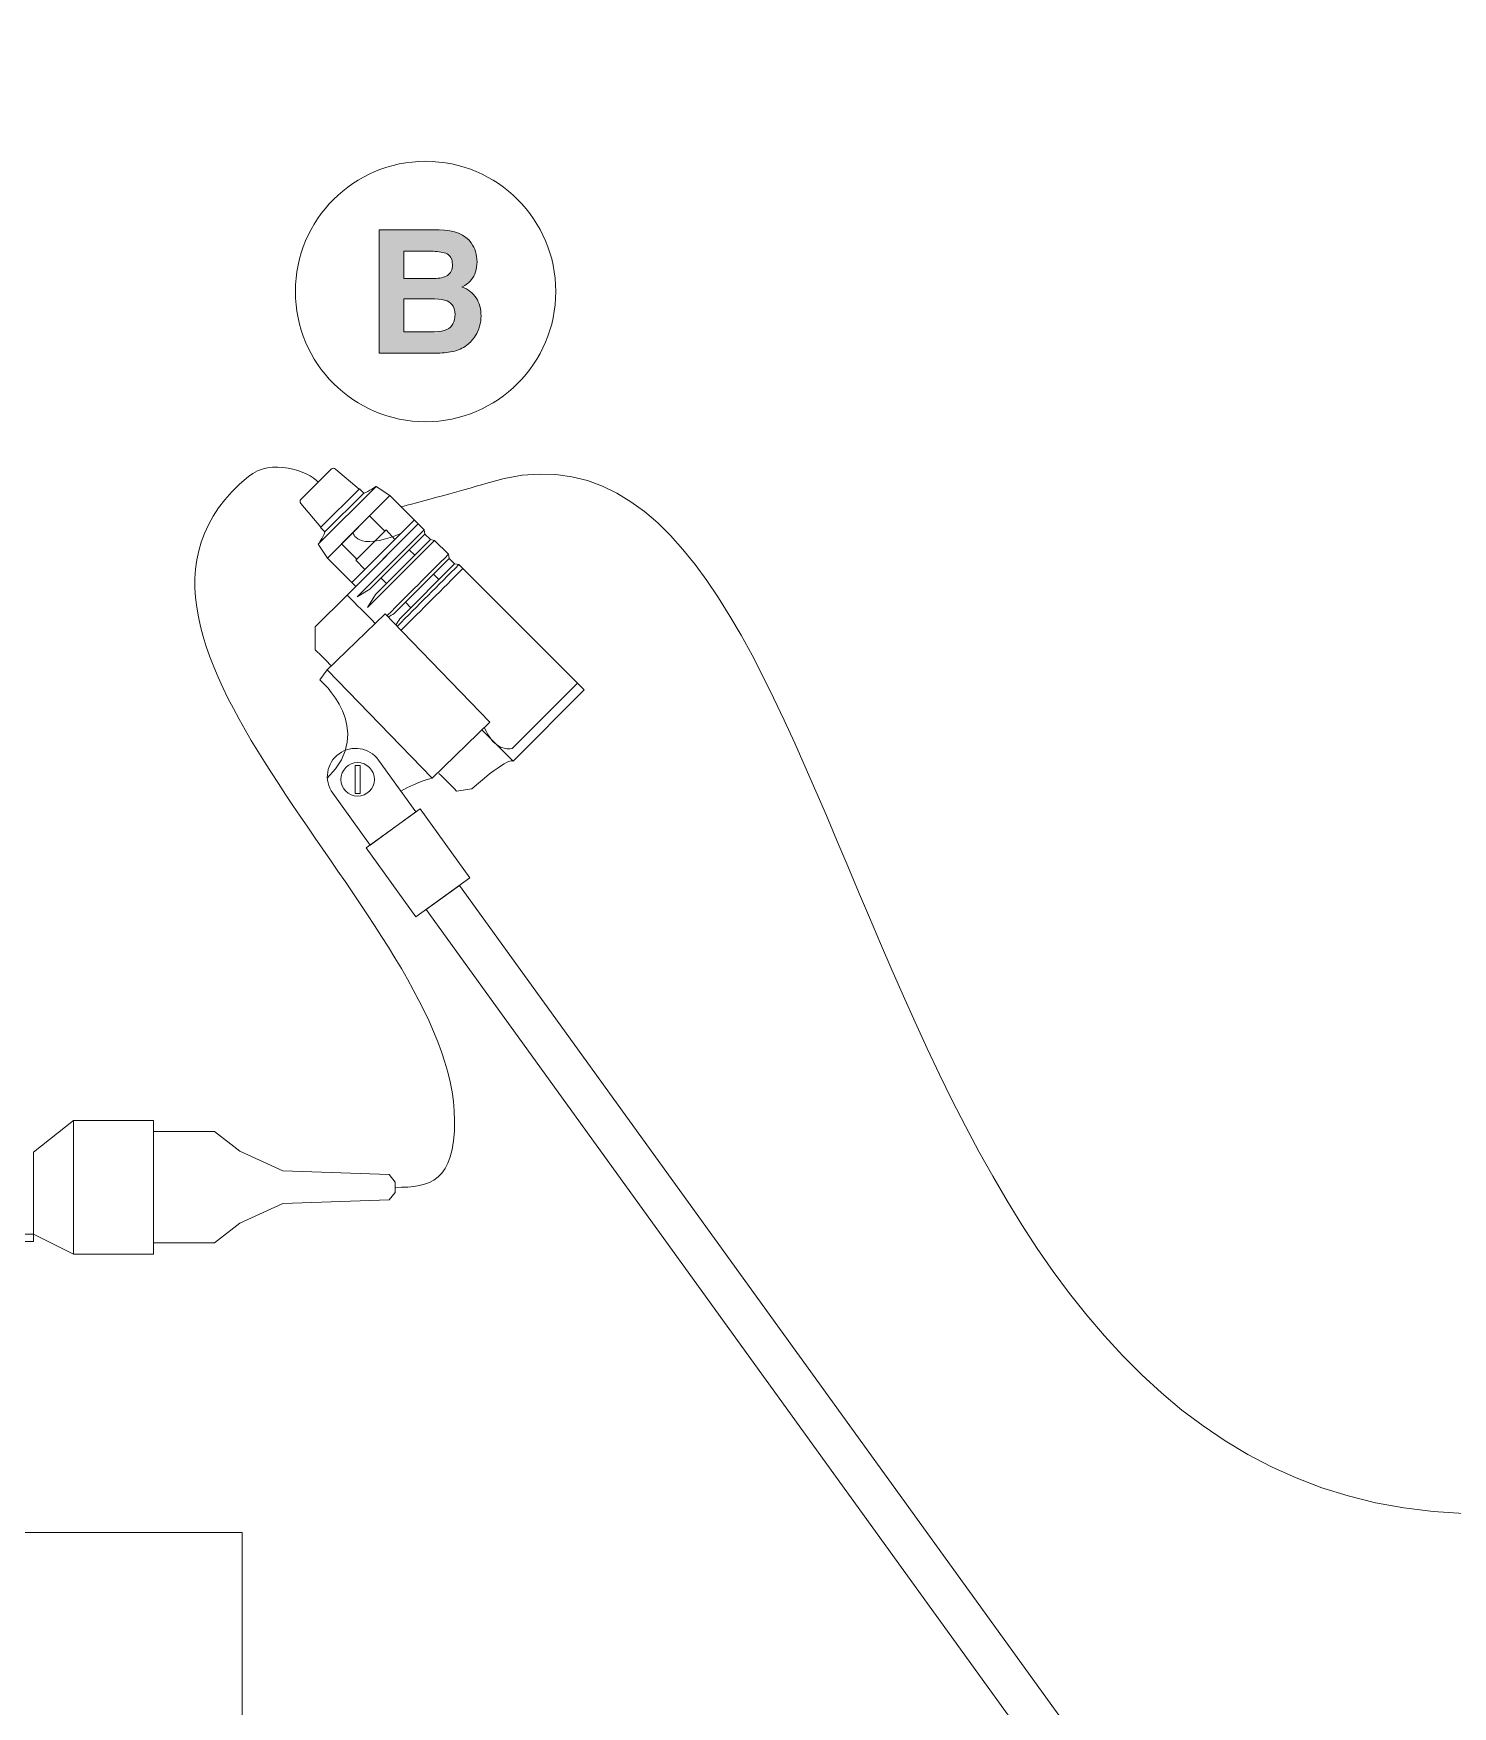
# Model space of a CAD drawing. Header units: centimetres. Extents: x 8.4 to 40.7, y 0 to 15.7.
# Drawn here: x 31.393 to 35.086, y 7.635 to 11.991 of the extents above; entities that cross this region are included whole.
import ezdxf

# ---------------------------------------------------------------- set-up
doc = ezdxf.new("R2010")
doc.units = ezdxf.units.CM
doc.header["$MEASUREMENT"] = 0
for name, color, linetype, lineweight in [('DIAGRAM', 7, 'Continuous', 0), ('labels', 7, 'Continuous', 0), ('tubing', 7, 'Continuous', 0)]:
    doc.layers.add(name, color=color, linetype=linetype, lineweight=lineweight)

msp = doc.modelspace()

# ---------------------------------------------------------------- hatches: boundary and pattern name
at = {"layer": 'labels', "true_color": 0x1e2f5e, "transparency": 33554687}
h = msp.add_hatch(color=169, dxfattribs=at)
h.dxf.hatch_style = 2
edge = h.paths.add_edge_path()
edge.add_spline(control_points=[(32.437, 11.2997), (32.437, 11.2997), (32.357, 11.2997), (32.357, 11.2997), (32.357, 11.2997), (32.357, 11.2142), (32.357, 11.2142), (32.357, 11.2142), (32.4359, 11.2142), (32.4359, 11.2142), (32.45, 11.2142), (32.4609, 11.216), (32.4688, 11.2198), (32.483, 11.2268), (32.4901, 11.2401), (32.4901, 11.2599), (32.4901, 11.2766), (32.4832, 11.2881), (32.4694, 11.2943), (32.4617, 11.2978), (32.4509, 11.2996), (32.437, 11.2997), (32.437, 11.2997), (32.437, 11.2997), (32.437, 11.2997)], knot_values=[0, 0, 0, 0, 1, 1, 1, 2, 2, 2, 3, 3, 3, 4, 4, 4, 5, 5, 5, 6, 6, 6, 7, 7, 7, 8, 8, 8, 8], degree=3, periodic=0)
edge = h.paths.add_edge_path()
edge.add_spline(control_points=[(32.4703, 11.3609), (32.479, 11.3662), (32.4834, 11.3755), (32.4834, 11.389), (32.4834, 11.404), (32.4775, 11.4139), (32.4659, 11.4186), (32.4559, 11.422), (32.4431, 11.4236), (32.4276, 11.4236), (32.4276, 11.4236), (32.357, 11.4236), (32.357, 11.4236), (32.357, 11.4236), (32.357, 11.3529), (32.357, 11.3529), (32.357, 11.3529), (32.4359, 11.3529), (32.4359, 11.3529), (32.45, 11.3529), (32.4614, 11.3556), (32.4703, 11.3609), (32.4703, 11.3609), (32.4703, 11.3609), (32.4703, 11.3609)], knot_values=[0, 0, 0, 0, 1, 1, 1, 2, 2, 2, 3, 3, 3, 4, 4, 4, 5, 5, 5, 6, 6, 6, 7, 7, 7, 8, 8, 8, 8], degree=3, periodic=0)
edge.add_line((32.4703, 11.3609), (32.4703, 11.3609))
edge = h.paths.add_edge_path()
edge.add_spline(control_points=[(32.4385, 11.1584), (32.4385, 11.1584), (32.293, 11.1584), (32.293, 11.1584), (32.293, 11.1584), (32.293, 11.4794), (32.293, 11.4794), (32.293, 11.4794), (32.4489, 11.4794), (32.4489, 11.4794), (32.4883, 11.4788), (32.5162, 11.4674), (32.5326, 11.4452), (32.5424, 11.4316), (32.5474, 11.4152), (32.5474, 11.3962), (32.5474, 11.3766), (32.5424, 11.3609), (32.5326, 11.349), (32.527, 11.3423), (32.5189, 11.3362), (32.5082, 11.3307), (32.5246, 11.3247), (32.537, 11.3153), (32.5453, 11.3024), (32.5537, 11.2894), (32.5578, 11.2738), (32.5578, 11.2553), (32.5578, 11.2363), (32.553, 11.2192), (32.5435, 11.2041), (32.5374, 11.1941), (32.5297, 11.1857), (32.5206, 11.1789), (32.5103, 11.171), (32.4981, 11.1657), (32.4841, 11.1628), (32.4701, 11.1599), (32.4549, 11.1584), (32.4385, 11.1584)], knot_values=[0, 0, 0, 0, 1, 1, 1, 2, 2, 2, 3, 3, 3, 4, 4, 4, 5, 5, 5, 6, 6, 6, 7, 7, 7, 8, 8, 8, 9, 9, 9, 10, 10, 10, 11, 11, 11, 12, 12, 12, 13, 13, 13, 13], degree=3, periodic=0)
edge.add_line((32.4385, 11.1584), (32.4385, 11.1584))

# ---------------------------------------------------------------- linework, layer by layer
at = {"layer": 'DIAGRAM', "color": 250, "lineweight": 13, "true_color": 0x231f20}
for p, q in [((32.2215, 10.5614), (32.3841, 10.724)), ((32.41, 10.6981), (32.2355, 10.5236)), ((32.437, 10.6711), (32.2625, 10.4966)), ((32.371, 10.6462), (32.3852, 10.6321)), ((32.3119, 10.5589), (32.2978, 10.573)), ((32.4342, 10.5831), (32.4483, 10.5689)), ((32.3751, 10.4957), (32.361, 10.5098))]:
    msp.add_line(p, q, dxfattribs=at)
for points in [[(32.3205, 10.7875), (32.158, 10.625), (32.134, 10.6609), (32.2847, 10.8115)], [(32.2526, 10.794), (32.2414, 10.8052), (32.1403, 10.7041), (32.1515, 10.6929)], [(32.3942, 10.7139), (32.2316, 10.5513), (32.158, 10.625), (32.3205, 10.7875)], [(32.3075, 10.6954), (32.2347, 10.6225), (32.1951, 10.6621), (32.2679, 10.7349)], [(32.2553, 10.5952), (32.3338, 10.6737), (32.3106, 10.6985), (32.2321, 10.6199)], [(32.2432, 10.0124), (32.23, 10.0124), (32.23, 10.085), (32.2432, 10.085)], [(32.3991, 9.9718), (32.2586, 9.8703), (32.3881, 9.6909), (32.5286, 9.7924)], [(32.5016, 9.7729), (32.4151, 9.7104), (34.8489, 6.3404), (34.9354, 6.4028)], [(31.393, 8.8651), (31.4968, 8.8128), (31.4968, 9.1609), (31.393, 9.0781)], [(31.7056, 8.8128), (31.4968, 8.8128), (31.4968, 9.1609), (31.7056, 9.1609)], [(31.93, 8.893), (32.0421, 8.9443), (32.3187, 8.954), (32.3342, 8.9733), (32.3342, 8.9733), (32.3342, 9.0004), (32.3342, 9.0004), (32.3187, 9.0197), (32.0421, 9.0294), (31.93, 9.0806), (31.8644, 9.1319), (31.7056, 9.1319), (31.7056, 8.8418), (31.8644, 8.8418)], [(30.7249, 8.8459), (31.393, 8.8459), (31.393, 8.8651), (30.7249, 8.8651)], [(31.9365, 0.5961), (25.5144, 0.5961), (25.5144, 8.0885), (31.9365, 8.0885)]]:
    msp.add_lwpolyline(points, close=True, dxfattribs=at)
for points in [[(32.2355, 10.5236), (32.2688, 10.544), (32.4118, 10.687), (32.426, 10.6729), (32.2829, 10.5299), (32.2625, 10.4966)], [(32.3529, 10.4334), (32.3081, 10.4797), (32.1576, 10.3339), (32.4305, 10.0521), (32.581, 10.1978), (32.3529, 10.4334)]]:
    msp.add_lwpolyline(points, dxfattribs=at)
msp.add_circle((32.2366, 10.0487), 0.0437, dxfattribs=at)
for points, knots in [([(32.2405, 10.8043), (32.2405, 10.8043), (32.1787, 10.8568), (32.1787, 10.8568), (32.1755, 10.8595), (32.1707, 10.8593), (32.1677, 10.8563), (32.1677, 10.8563), (32.0892, 10.7778), (32.0892, 10.7778), (32.0862, 10.7748), (32.086, 10.77), (32.0887, 10.7668), (32.0887, 10.7668), (32.1412, 10.705), (32.1412, 10.705)], [0, 0, 0, 0, 1, 1, 1, 2, 2, 2, 3, 3, 3, 4, 4, 4, 5, 5, 5, 5]), ([(32.2847, 10.8115), (32.2847, 10.8115), (32.2664, 10.7981), (32.2526, 10.794), (32.2526, 10.794), (32.1515, 10.6929), (32.1515, 10.6929), (32.1474, 10.6791), (32.134, 10.6609), (32.134, 10.6609), (32.134, 10.6609), (32.2847, 10.8115), (32.2847, 10.8115)], [0, 0, 0, 0, 1, 1, 1, 2, 2, 2, 3, 3, 3, 4, 4, 4, 4]), ([(32.4483, 10.0644), (32.4637, 10.0491), (32.4791, 10.0337), (32.4944, 10.0183), (32.4944, 10.0183), (32.5341, 10.024), (32.5341, 10.024), (32.6319, 10.1106), (32.6411, 10.0965), (32.6411, 10.0965), (32.6411, 10.0965), (32.8263, 10.2817), (32.8263, 10.2817), (32.8263, 10.2817), (32.5002, 10.6079), (32.5002, 10.6079), (32.5002, 10.6079), (32.4891, 10.6097), (32.4891, 10.6097), (32.4891, 10.6097), (32.475, 10.6239), (32.475, 10.6239), (32.475, 10.6239), (32.4731, 10.6349), (32.4731, 10.6349), (32.4731, 10.6349), (32.437, 10.6711), (32.437, 10.6711), (32.437, 10.6711), (32.426, 10.6729), (32.426, 10.6729), (32.426, 10.6729), (32.4118, 10.687), (32.4118, 10.687), (32.4118, 10.687), (32.41, 10.6981), (32.41, 10.6981), (32.41, 10.6981), (32.3942, 10.7139), (32.3942, 10.7139), (32.3942, 10.7139), (32.209, 10.5286), (32.209, 10.5286), (32.209, 10.5286), (32.1264, 10.446), (32.1264, 10.446), (32.1264, 10.446), (32.1264, 10.3864), (32.1264, 10.3864), (32.1406, 10.3722), (32.1548, 10.358), (32.1691, 10.3437)], [0, 0, 0, 0, 1, 1, 1, 2, 2, 2, 3, 3, 3, 4, 4, 4, 5, 5, 5, 6, 6, 6, 7, 7, 7, 8, 8, 8, 9, 9, 9, 10, 10, 10, 11, 11, 11, 12, 12, 12, 13, 13, 13, 14, 14, 14, 15, 15, 15, 16, 16, 16, 17, 17, 17, 17]), ([(32.2249, 10.6919), (32.2249, 10.6919), (32.2299, 10.6401), (32.3487, 10.6886), (32.3487, 10.6886), (32.2215, 10.5614), (32.2215, 10.5614), (32.2215, 10.5614), (32.158, 10.625), (32.158, 10.625), (32.158, 10.625), (32.2249, 10.6919), (32.2249, 10.6919)], [0, 0, 0, 0, 1, 1, 1, 2, 2, 2, 3, 3, 3, 4, 4, 4, 4]), ([(32.3163, 10.4712), (32.3215, 10.4744), (32.3267, 10.4776), (32.332, 10.4808), (32.332, 10.4808), (32.475, 10.6239), (32.475, 10.6239), (32.475, 10.6239), (32.4891, 10.6097), (32.4891, 10.6097), (32.4891, 10.6097), (32.3461, 10.4667), (32.3461, 10.4667), (32.3428, 10.4613), (32.3395, 10.456), (32.3362, 10.4506)], [0, 0, 0, 0, 1, 1, 1, 2, 2, 2, 3, 3, 3, 4, 4, 4, 5, 5, 5, 5]), ([(32.3497, 10.4368), (32.4033, 10.4904), (32.4569, 10.544), (32.5105, 10.5976), (32.5105, 10.5976), (32.8089, 10.2991), (32.8089, 10.2991), (32.8089, 10.2991), (32.6388, 10.129), (32.6388, 10.129), (32.6321, 10.1279), (32.6263, 10.1282), (32.6216, 10.129), (32.5853, 10.1351), (32.5686, 10.1787), (32.5667, 10.1839)], [0, 0, 0, 0, 1, 1, 1, 2, 2, 2, 3, 3, 3, 4, 4, 4, 5, 5, 5, 5]), ([(32.2826, 10.455), (32.2826, 10.455), (32.2826, 10.455), (32.2826, 10.455), (32.2581, 10.4795), (32.2335, 10.5041), (32.209, 10.5286)], [0, 0, 0, 0, 1, 1, 1, 2, 2, 2, 2]), ([(32.3494, 10.0183), (32.3964, 10.0452), (32.4305, 10.0521), (32.4305, 10.0521), (32.4305, 10.0521), (32.1576, 10.3339), (32.1576, 10.3339), (32.1576, 10.3339), (32.1382, 10.308), (32.1382, 10.308), (32.1382, 10.308), (32.2882, 10.1786), (32.1576, 10.0521)], [0, 0, 0, 0, 1, 1, 1, 2, 2, 2, 3, 3, 3, 4, 4, 4, 4]), ([(32.3885, 9.9642), (32.3885, 9.9642), (32.2691, 9.8779), (32.2691, 9.8779), (32.2691, 9.8779), (32.1717, 10.0128), (32.1717, 10.0128), (32.1479, 10.0458), (32.1553, 10.0918), (32.1883, 10.1157), (32.1883, 10.1157), (32.1883, 10.1157), (32.1883, 10.1157), (32.2212, 10.1395), (32.2673, 10.132), (32.2911, 10.0991), (32.2911, 10.0991), (32.3885, 9.9642), (32.3885, 9.9642)], [0, 0, 0, 0, 1, 1, 1, 2, 2, 2, 3, 3, 3, 4, 4, 4, 5, 5, 5, 6, 6, 6, 6])]:
    msp.add_open_spline(points, degree=3, knots=knots, dxfattribs=at)
for points in [[(32.4731, 10.6349), (32.4203, 10.5821), (32.3674, 10.5292), (32.3146, 10.4763)], [(32.5002, 10.6079), (32.4466, 10.5543), (32.3931, 10.5008), (32.3395, 10.4472)], [(32.5601, 10.1775), (32.5871, 10.1505), (32.6141, 10.1235), (32.6411, 10.0965)]]:
    msp.add_open_spline(points, degree=3, dxfattribs=at)
at = {"layer": 'labels', "color": 169, "lineweight": 13, "true_color": 0x1e2f5e}
msp.add_circle((32.4135, 11.3189), 0.3389, dxfattribs=at)
at = {"layer": 'labels', "color": 18, "lineweight": 0, "true_color": 0x000000}
for points, knots in [([(32.4385, 11.1584), (32.4385, 11.1584), (32.293, 11.1584), (32.293, 11.1584), (32.293, 11.1584), (32.293, 11.4794), (32.293, 11.4794), (32.293, 11.4794), (32.4489, 11.4794), (32.4489, 11.4794), (32.4883, 11.4788), (32.5162, 11.4674), (32.5326, 11.4452), (32.5424, 11.4316), (32.5474, 11.4152), (32.5474, 11.3962), (32.5474, 11.3766), (32.5424, 11.3609), (32.5326, 11.349), (32.527, 11.3423), (32.5189, 11.3362), (32.5082, 11.3307), (32.5246, 11.3247), (32.537, 11.3153), (32.5453, 11.3024), (32.5537, 11.2894), (32.5578, 11.2738), (32.5578, 11.2553), (32.5578, 11.2363), (32.553, 11.2192), (32.5435, 11.2041), (32.5374, 11.1941), (32.5297, 11.1857), (32.5206, 11.1789), (32.5103, 11.171), (32.4981, 11.1657), (32.4841, 11.1628), (32.4701, 11.1599), (32.4549, 11.1584), (32.4385, 11.1584)], [0, 0, 0, 0, 1, 1, 1, 2, 2, 2, 3, 3, 3, 4, 4, 4, 5, 5, 5, 6, 6, 6, 7, 7, 7, 8, 8, 8, 9, 9, 9, 10, 10, 10, 11, 11, 11, 12, 12, 12, 13, 13, 13, 13]), ([(32.4385, 11.1584), (32.4385, 11.1584), (32.293, 11.1584), (32.293, 11.1584), (32.293, 11.1584), (32.293, 11.4794), (32.293, 11.4794), (32.293, 11.4794), (32.4489, 11.4794), (32.4489, 11.4794), (32.4883, 11.4788), (32.5162, 11.4674), (32.5326, 11.4452), (32.5424, 11.4316), (32.5474, 11.4152), (32.5474, 11.3962), (32.5474, 11.3766), (32.5424, 11.3609), (32.5326, 11.349), (32.527, 11.3423), (32.5189, 11.3362), (32.5082, 11.3307), (32.5246, 11.3247), (32.537, 11.3153), (32.5453, 11.3024), (32.5537, 11.2894), (32.5578, 11.2738), (32.5578, 11.2553), (32.5578, 11.2363), (32.553, 11.2192), (32.5435, 11.2041), (32.5374, 11.1941), (32.5297, 11.1857), (32.5206, 11.1789), (32.5103, 11.171), (32.4981, 11.1657), (32.4841, 11.1628), (32.4701, 11.1599), (32.4549, 11.1584), (32.4385, 11.1584)], [0, 0, 0, 0, 1, 1, 1, 2, 2, 2, 3, 3, 3, 4, 4, 4, 5, 5, 5, 6, 6, 6, 7, 7, 7, 8, 8, 8, 9, 9, 9, 10, 10, 10, 11, 11, 11, 12, 12, 12, 13, 13, 13, 13]), ([(32.4703, 11.3609), (32.479, 11.3662), (32.4834, 11.3755), (32.4834, 11.389), (32.4834, 11.404), (32.4775, 11.4139), (32.4659, 11.4186), (32.4559, 11.422), (32.4431, 11.4236), (32.4276, 11.4236), (32.4276, 11.4236), (32.357, 11.4236), (32.357, 11.4236), (32.357, 11.4236), (32.357, 11.3529), (32.357, 11.3529), (32.357, 11.3529), (32.4359, 11.3529), (32.4359, 11.3529), (32.45, 11.3529), (32.4614, 11.3556), (32.4703, 11.3609)], [0, 0, 0, 0, 1, 1, 1, 2, 2, 2, 3, 3, 3, 4, 4, 4, 5, 5, 5, 6, 6, 6, 7, 7, 7, 7]), ([(32.4703, 11.3609), (32.479, 11.3662), (32.4834, 11.3755), (32.4834, 11.389), (32.4834, 11.404), (32.4775, 11.4139), (32.4659, 11.4186), (32.4559, 11.422), (32.4431, 11.4236), (32.4276, 11.4236), (32.4276, 11.4236), (32.357, 11.4236), (32.357, 11.4236), (32.357, 11.4236), (32.357, 11.3529), (32.357, 11.3529), (32.357, 11.3529), (32.4359, 11.3529), (32.4359, 11.3529), (32.45, 11.3529), (32.4614, 11.3556), (32.4703, 11.3609)], [0, 0, 0, 0, 1, 1, 1, 2, 2, 2, 3, 3, 3, 4, 4, 4, 5, 5, 5, 6, 6, 6, 7, 7, 7, 7]), ([(32.437, 11.2997), (32.437, 11.2997), (32.357, 11.2997), (32.357, 11.2997), (32.357, 11.2997), (32.357, 11.2142), (32.357, 11.2142), (32.357, 11.2142), (32.4359, 11.2142), (32.4359, 11.2142), (32.45, 11.2142), (32.4609, 11.216), (32.4688, 11.2198), (32.483, 11.2268), (32.4901, 11.2401), (32.4901, 11.2599), (32.4901, 11.2766), (32.4832, 11.2881), (32.4694, 11.2943), (32.4617, 11.2978), (32.4509, 11.2996), (32.437, 11.2997)], [0, 0, 0, 0, 1, 1, 1, 2, 2, 2, 3, 3, 3, 4, 4, 4, 5, 5, 5, 6, 6, 6, 7, 7, 7, 7]), ([(32.437, 11.2997), (32.437, 11.2997), (32.357, 11.2997), (32.357, 11.2997), (32.357, 11.2997), (32.357, 11.2142), (32.357, 11.2142), (32.357, 11.2142), (32.4359, 11.2142), (32.4359, 11.2142), (32.45, 11.2142), (32.4609, 11.216), (32.4688, 11.2198), (32.483, 11.2268), (32.4901, 11.2401), (32.4901, 11.2599), (32.4901, 11.2766), (32.4832, 11.2881), (32.4694, 11.2943), (32.4617, 11.2978), (32.4509, 11.2996), (32.437, 11.2997)], [0, 0, 0, 0, 1, 1, 1, 2, 2, 2, 3, 3, 3, 4, 4, 4, 5, 5, 5, 6, 6, 6, 7, 7, 7, 7])]:
    msp.add_open_spline(points, degree=3, knots=knots, dxfattribs=at)
at = {"layer": 'labels'}
for points, knots in [([(32.4385, 11.1584), (32.4385, 11.1584), (32.293, 11.1584), (32.293, 11.1584), (32.293, 11.1584), (32.293, 11.4794), (32.293, 11.4794), (32.293, 11.4794), (32.4489, 11.4794), (32.4489, 11.4794), (32.4883, 11.4788), (32.5162, 11.4674), (32.5326, 11.4452), (32.5424, 11.4316), (32.5474, 11.4152), (32.5474, 11.3962), (32.5474, 11.3766), (32.5424, 11.3609), (32.5326, 11.349), (32.527, 11.3423), (32.5189, 11.3362), (32.5082, 11.3307), (32.5246, 11.3247), (32.537, 11.3153), (32.5453, 11.3024), (32.5537, 11.2894), (32.5578, 11.2738), (32.5578, 11.2553), (32.5578, 11.2363), (32.553, 11.2192), (32.5435, 11.2041), (32.5374, 11.1941), (32.5297, 11.1857), (32.5206, 11.1789), (32.5103, 11.171), (32.4981, 11.1657), (32.4841, 11.1628), (32.4701, 11.1599), (32.4549, 11.1584), (32.4385, 11.1584)], [0, 0, 0, 0, 1, 1, 1, 2, 2, 2, 3, 3, 3, 4, 4, 4, 5, 5, 5, 6, 6, 6, 7, 7, 7, 8, 8, 8, 9, 9, 9, 10, 10, 10, 11, 11, 11, 12, 12, 12, 13, 13, 13, 13]), ([(32.4703, 11.3609), (32.479, 11.3662), (32.4834, 11.3755), (32.4834, 11.389), (32.4834, 11.404), (32.4775, 11.4139), (32.4659, 11.4186), (32.4559, 11.422), (32.4431, 11.4236), (32.4276, 11.4236), (32.4276, 11.4236), (32.357, 11.4236), (32.357, 11.4236), (32.357, 11.4236), (32.357, 11.3529), (32.357, 11.3529), (32.357, 11.3529), (32.4359, 11.3529), (32.4359, 11.3529), (32.45, 11.3529), (32.4614, 11.3556), (32.4703, 11.3609), (32.4703, 11.3609), (32.4703, 11.3609), (32.4703, 11.3609)], [0, 0, 0, 0, 1, 1, 1, 2, 2, 2, 3, 3, 3, 4, 4, 4, 5, 5, 5, 6, 6, 6, 7, 7, 7, 8, 8, 8, 8]), ([(32.437, 11.2997), (32.437, 11.2997), (32.357, 11.2997), (32.357, 11.2997), (32.357, 11.2997), (32.357, 11.2142), (32.357, 11.2142), (32.357, 11.2142), (32.4359, 11.2142), (32.4359, 11.2142), (32.45, 11.2142), (32.4609, 11.216), (32.4688, 11.2198), (32.483, 11.2268), (32.4901, 11.2401), (32.4901, 11.2599), (32.4901, 11.2766), (32.4832, 11.2881), (32.4694, 11.2943), (32.4617, 11.2978), (32.4509, 11.2996), (32.437, 11.2997), (32.437, 11.2997), (32.437, 11.2997), (32.437, 11.2997)], [0, 0, 0, 0, 1, 1, 1, 2, 2, 2, 3, 3, 3, 4, 4, 4, 5, 5, 5, 6, 6, 6, 7, 7, 7, 8, 8, 8, 8])]:
    msp.add_open_spline(points, degree=3, knots=knots, dxfattribs=at)
at = {"layer": 'tubing', "color": 169, "lineweight": 13, "true_color": 0x1e2f5e}
for points in [[(36.7965, 11.9907), (36.7965, 11.9907), (36.6488, 8.2425), (35.2827, 8.1408), (33.4385, 8.0033), (33.6161, 11.151), (32.5703, 10.8194), (32.5158, 10.8021), (32.3498, 10.7583), (32.3498, 10.7583)], [(32.134, 10.8226), (32.1087, 10.8514), (32.0107, 10.8857), (31.9522, 10.8374), (31.4449, 10.4187), (32.4891, 9.6824), (32.4891, 9.1609), (32.4891, 9.0009), (32.4262, 8.9865), (32.3342, 8.9865)]]:
    msp.add_open_spline(points, degree=3, knots=[0, 0, 0, 0, 1, 1, 1, 2, 2, 2, 3, 3, 3, 3], dxfattribs=at)

doc.saveas('drawing.dxf')
